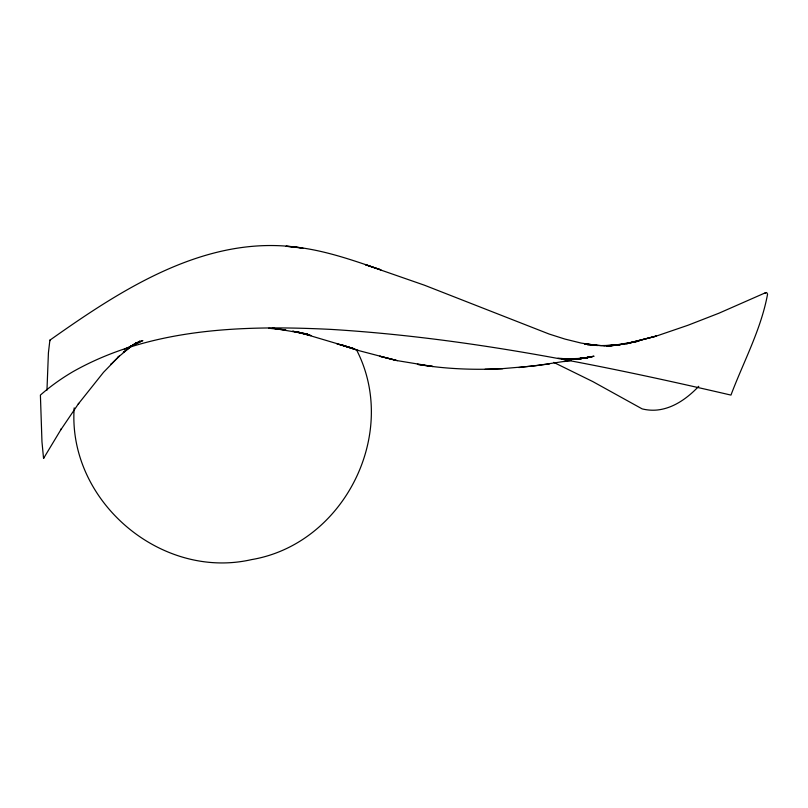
<?xml version="1.0" encoding="UTF-8"?>
<svg xmlns="http://www.w3.org/2000/svg" width="808" height="808" viewBox="0 0 808 808"><rect width="100%" height="100%" fill="white"/><g stroke="black" fill="none" stroke-linecap="round" stroke-linejoin="round"><path stroke-width="1.21" d="M74.184 407.858C67.569 500.869 160.772 580.386 251.541 559.611C343.895 544.047 399.344 433.886 356.833 350.43M46.965 390.163L48.419 352.773L49.884 340.188A75.508 2.495 89.7 0 1 50.167 340.643M43.632 458.288L61.428 428.755L60.863 429.725L78.73 403.333L78.295 403.99L103.515 372.316L119.342 356.065L110.837 364.408L111.595 363.64M43.935 457.661L43.541 458.257L41.965 441.774L40.4 395.092A309.706 219.018 16.9 0 1 73.144 371.579C151.015 327.624 243.945 325.119 331.038 329.401C466.166 337.643 599.334 364.549 730.957 395.092C743.522 361.731 761.136 329.391 767.57 294.122L766.63 292.526L764.469 293.375M698.779 386.305C687.79 397.778 674.034 408.02 657.823 409.949A159.459 83.689 88.4 0 1 642.138 408.878L592.809 381.588L553.722 362.378M118.503 356.873L117.645 357.631L131.643 345.895L123.27 352.429L130.633 346.672M49.763 340.269C123.089 288.365 208.636 232.734 302.919 248.137L286.022 246.278C318.867 248.187 350.056 259.297 380.911 269.842L365.448 264.691L424.442 285.204L549.127 334.037L564.954 339.077L581.104 343.067L597.344 345.521L584.366 343.854L601.021 345.592L617.443 345.269L603.95 345.733L587.699 344.966M129.603 347.41L136.845 342.511L127.472 348.783M135.704 343.309L133.36 344.834M132.148 345.541L140.218 341.016L129.654 346.885L142.844 340.542L124.361 349.197M765.681 292.658L718.908 313.221L687.861 325.301L657.823 335.572L626.614 343.794L656.48 336.098L624.867 343.945L608.727 346.167L639.007 341.127L622.746 344.238L606.505 345.925L620.281 344.683L603.95 345.733M577.387 359.237L594.042 356.197L577.427 359.237M571.408 360.317L534.805 365.883L501.253 368.741C473.246 370.114 445.087 368.933 417.403 364.337L433.017 366.519L397.324 360.651L379.851 356.277L397.324 360.651M563.944 361.58L571.276 360.307M578.215 359.075L592.304 356.671L576.457 359.247L590.335 357.126L575.7 359.166L588.133 357.56L573.498 359.207L585.689 357.974L571.064 359.166L583.012 358.368L564.337 358.893L576.962 359.085L561.247 358.58L573.579 359.419L557.934 358.186M549.46 363.943L518.807 367.549M502.748 368.69L485.073 369.276M268.66 328.26L285.8 329.957L272.235 328.129L307.767 334.148L292.627 331.179L310.999 335.583L297.021 331.755M395.122 360.105L358.287 350.47L341.875 344.935L358.287 350.47M336.673 343.723L353.237 348.45L296.99 331.765M339.33 344.501L355.823 349.652"/></g></svg>
